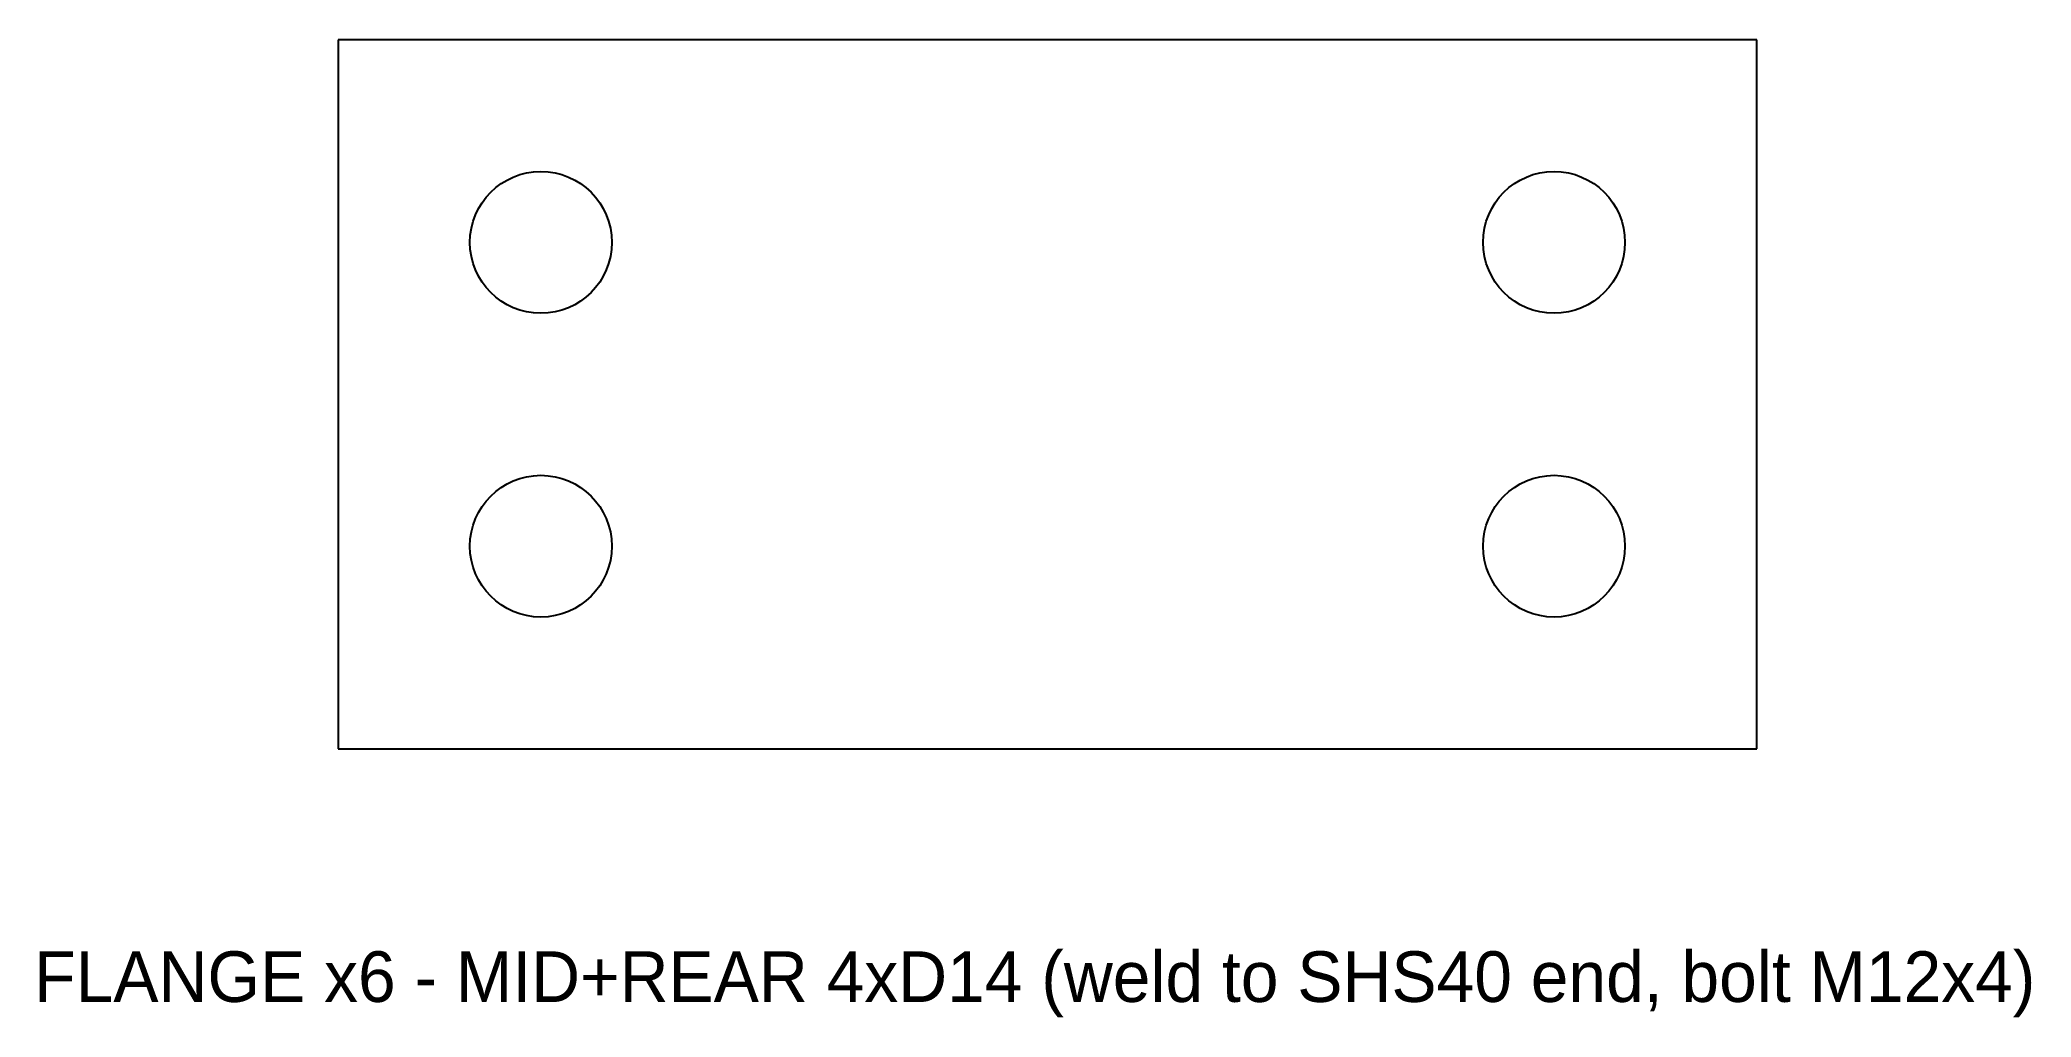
# Model space of a CAD drawing. Header units: metres. Extents: x -99 to 97, y -62 to 35.
import ezdxf

# ---------------------------------------------------------------- set-up
doc = ezdxf.new("R2010")
doc.units = ezdxf.units.M

msp = doc.modelspace()

# ---------------------------------------------------------------- linework, layer by layer
for p, q in [((70, 35), (-70, 35)), ((-70, 35), (-70, -35)), ((70, -35), (70, 35)), ((-70, -35), (70, -35))]:
    msp.add_line(p, q)
for centre in [(-50, 15), (50, 15), (-50, -15), (50, -15)]:
    msp.add_circle(centre, 7)

# ---------------------------------------------------------------- texts
at = {"layer": 'NOTES'}
msp.add_text('FLANGE x6 - MID+REAR 4xD14 (weld to SHS40 end, bolt M12x4)', height=5, dxfattribs=at).set_placement((-100, -60))

doc.saveas('drawing.dxf')
